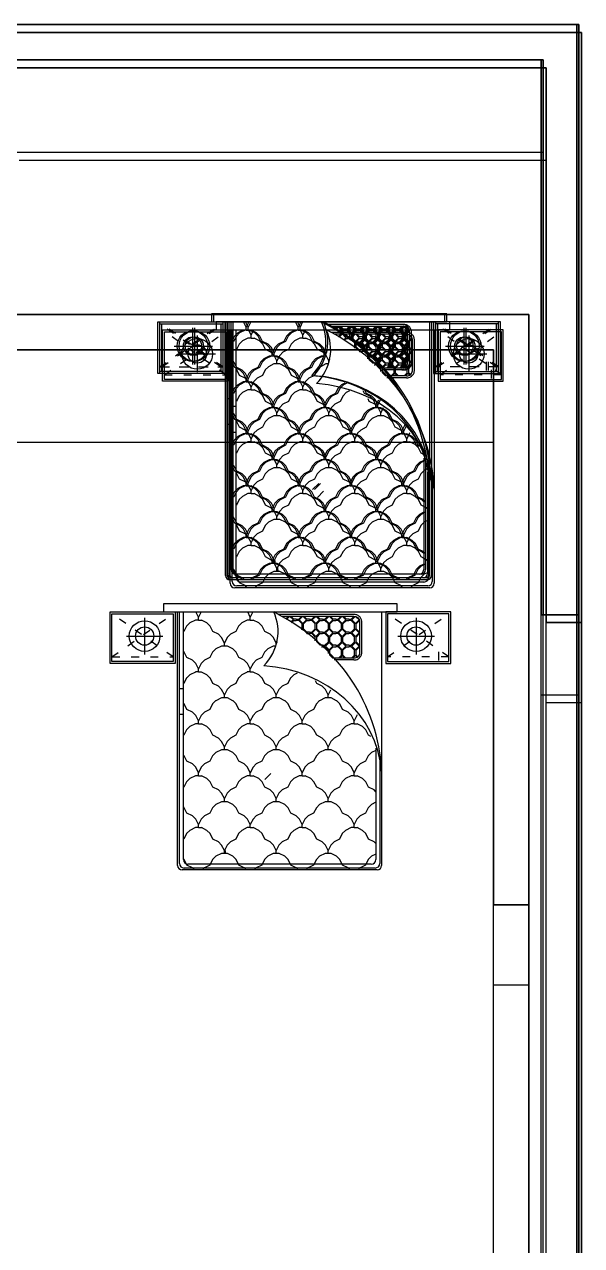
# Model space of a CAD drawing. Header units: inches. Extents: x -3340 to 11630, y -237 to 1425.
# Drawn here: x 187.1 to 312.5, y 1150.1 to 1425 of the extents above; entities that cross this region are included whole.
import ezdxf

# ---------------------------------------------------------------- set-up
doc = ezdxf.new("R2010")
doc.units = ezdxf.units.IN
doc.header["$MEASUREMENT"] = 0
doc.linetypes.add('ACAD_ISO03W100', pattern=[30, 12, -18])

# ---------------------------------------------------------------- blocks, each defined once
blk = doc.blocks.new('A$C029D5C69')
for p, q in [((0, 1.606), (0, 2.0066)), ((0, 2.0066), (0.505, 2.0066)), ((0.4164, 2.0693), (0.4164, 2.0066)), ((2.2315, 2.0693), (0.4164, 2.0693)), ((0.4164, 2.0066), (2.2315, 2.0066)), ((0.505, 2.0066), (0.505, 1.606)), ((0.5252, 0.0351), (0.5252, 2.0066)), ((0.5403, 0.0502), (0.5403, 2.0066)), ((0.5706, 0.0805), (0.5706, 2.0066)), ((0.6869, 1.966), (0.6666, 2.0066)), ((0.7072, 2.0066), (0.6869, 1.966)), ((1.0902, 1.966), (1.0699, 2.0066)), ((1.1106, 2.0066), (1.0902, 1.966)), ((2.1114, 2.0087), (2.1114, 0.0351)), ((2.6479, 2.0066), (2.1429, 2.0066)), ((2.1429, 2.0066), (2.1429, 1.606)), ((2.2315, 2.0066), (2.2315, 2.0693)), ((2.6479, 1.606), (2.6479, 2.0066)), ((0.0151, 1.6211), (0.0151, 1.9915)), ((0.0151, 1.9915), (0.4899, 1.9915)), ((0.2689, 1.9609), (0.2689, 1.6764)), ((0.4899, 1.9915), (0.4899, 1.6211)), ((0.621, 1.9213), (0.5955, 1.8958)), ((0.6634, 1.9425), (0.621, 1.9213)), ((0.6634, 1.9425), (0.621, 1.9213)), ((0.6869, 1.9425), (0.6634, 1.9425)), ((0.6869, 1.9425), (0.6869, 1.966)), ((0.6869, 1.9425), (0.6869, 1.966)), ((0.6869, 1.9425), (0.7104, 1.9425)), ((0.7528, 1.9213), (0.7104, 1.9425)), ((0.7528, 1.9213), (0.7104, 1.9425)), ((0.7783, 1.8958), (0.7528, 1.9213)), ((1.0243, 1.9213), (0.9988, 1.8958)), ((1.0668, 1.9425), (1.0244, 1.9213)), ((1.0668, 1.9425), (1.0244, 1.9213)), ((1.0902, 1.9425), (1.0668, 1.9425)), ((1.0902, 1.9425), (1.0902, 1.966)), ((1.0902, 1.9425), (1.0902, 1.966)), ((1.0902, 1.9425), (1.1137, 1.9425)), ((1.1561, 1.9213), (1.1137, 1.9425)), ((1.1561, 1.9213), (1.1137, 1.9425)), ((1.1816, 1.8958), (1.1561, 1.9213)), ((1.8954, 1.9865), (1.3081, 1.9865)), ((1.8954, 1.9713), (1.3339, 1.9713)), ((1.3849, 1.9713), (1.3656, 1.952)), ((1.3945, 1.9713), (1.3714, 1.9483)), ((1.4249, 1.945), (1.3986, 1.9713)), ((1.4249, 1.945), (1.4059, 1.926)), ((1.4288, 1.9507), (1.4081, 1.9713)), ((1.4288, 1.9394), (1.4116, 1.9222)), ((1.4476, 1.9507), (1.4288, 1.9507)), ((1.4288, 1.9393), (1.4476, 1.9393)), ((1.4476, 1.9507), (1.4664, 1.9507)), ((1.4664, 1.9393), (1.4476, 1.9393)), ((1.487, 1.9713), (1.4664, 1.9507)), ((1.493, 1.9128), (1.4664, 1.9394)), ((1.4966, 1.9713), (1.4703, 1.945)), ((1.4986, 1.9167), (1.4703, 1.945)), ((1.493, 1.8752), (1.493, 1.9128)), ((1.527, 1.945), (1.4986, 1.9167)), ((1.527, 1.945), (1.5007, 1.9713)), ((1.5309, 1.9394), (1.5043, 1.9128)), ((1.5043, 1.8752), (1.5043, 1.9128)), ((1.5309, 1.9507), (1.5102, 1.9713)), ((1.5497, 1.9507), (1.5309, 1.9507)), ((1.5309, 1.9393), (1.5497, 1.9393)), ((1.5497, 1.9507), (1.5685, 1.9507)), ((1.5685, 1.9393), (1.5497, 1.9393)), ((1.5891, 1.9713), (1.5685, 1.9507)), ((1.595, 1.9128), (1.5685, 1.9394)), ((1.5987, 1.9713), (1.5724, 1.945)), ((1.6007, 1.9167), (1.5724, 1.945)), ((1.595, 1.8752), (1.595, 1.9128)), ((1.6291, 1.945), (1.6007, 1.9167)), ((1.6291, 1.945), (1.6028, 1.9713)), ((1.633, 1.9394), (1.6064, 1.9128)), ((1.6064, 1.8752), (1.6064, 1.9128)), ((1.633, 1.9507), (1.6123, 1.9713)), ((1.6518, 1.9507), (1.633, 1.9507)), ((1.633, 1.9393), (1.6518, 1.9393)), ((1.6518, 1.9507), (1.6706, 1.9507)), ((1.6706, 1.9393), (1.6518, 1.9393)), ((1.6912, 1.9713), (1.6706, 1.9507)), ((1.6971, 1.9128), (1.6706, 1.9394)), ((1.7008, 1.9713), (1.6745, 1.945)), ((1.7028, 1.9167), (1.6745, 1.945)), ((1.6971, 1.8752), (1.6971, 1.9128)), ((1.7312, 1.945), (1.7028, 1.9167)), ((1.7312, 1.945), (1.7049, 1.9713)), ((1.7351, 1.9394), (1.7085, 1.9128)), ((1.7085, 1.8752), (1.7085, 1.9128)), ((1.7351, 1.9507), (1.7144, 1.9713)), ((1.7539, 1.9507), (1.7351, 1.9507)), ((1.7351, 1.9393), (1.7539, 1.9393)), ((1.7539, 1.9507), (1.7727, 1.9507)), ((1.7727, 1.9393), (1.7539, 1.9393)), ((1.7933, 1.9713), (1.7727, 1.9507)), ((1.7992, 1.9128), (1.7727, 1.9394)), ((1.8029, 1.9713), (1.7766, 1.945)), ((1.8049, 1.9167), (1.7766, 1.945)), ((1.7992, 1.8752), (1.7992, 1.9128)), ((1.8333, 1.945), (1.8049, 1.9167)), ((1.8333, 1.945), (1.807, 1.9713)), ((1.8372, 1.9394), (1.8106, 1.9128)), ((1.8106, 1.8752), (1.8106, 1.9128)), ((1.8372, 1.9507), (1.8165, 1.9713)), ((1.856, 1.9507), (1.8372, 1.9507)), ((1.8372, 1.9393), (1.856, 1.9393)), ((1.856, 1.9507), (1.8748, 1.9507)), ((1.8748, 1.9393), (1.856, 1.9393)), ((1.8954, 1.9713), (1.8748, 1.9507)), ((1.9013, 1.9128), (1.8748, 1.9394)), ((1.9043, 1.9707), (1.8787, 1.945)), ((1.907, 1.9167), (1.8787, 1.945)), ((1.9013, 1.8752), (1.9013, 1.9128)), ((1.9354, 1.945), (1.907, 1.9167)), ((1.9354, 1.945), (1.9114, 1.969)), ((1.9393, 1.9394), (1.9127, 1.9128)), ((1.9127, 1.8752), (1.9127, 1.9128)), ((1.9393, 1.9393), (1.9404, 1.9393)), ((1.9414, 1.688), (1.9414, 1.931)), ((1.9565, 1.688), (1.9565, 1.931)), ((2.6328, 1.9915), (2.158, 1.9915)), ((2.158, 1.9915), (2.158, 1.6211)), ((2.379, 1.9609), (2.379, 1.6764)), ((2.6328, 1.6211), (2.6328, 1.9915)), ((0.1267, 1.8186), (0.4111, 1.8186)), ((0.5743, 1.8534), (0.5706, 1.8515)), ((0.5743, 1.8534), (0.5706, 1.8515)), ((0.5955, 1.8958), (0.5743, 1.8534)), ((0.7995, 1.8534), (0.7783, 1.8958)), ((0.8419, 1.8322), (0.7995, 1.8534)), ((0.8419, 1.8322), (0.7995, 1.8534)), ((0.8674, 1.8067), (0.8419, 1.8322)), ((0.8886, 1.7643), (0.8674, 1.8067)), ((0.9098, 1.8067), (0.8886, 1.7643)), ((0.9352, 1.8322), (0.9097, 1.8067)), ((0.9777, 1.8534), (0.9353, 1.8322)), ((0.9777, 1.8534), (0.9353, 1.8322)), ((0.9989, 1.8958), (0.9777, 1.8534)), ((1.2028, 1.8534), (1.1816, 1.8958)), ((1.2452, 1.8322), (1.2028, 1.8534)), ((1.2452, 1.8322), (1.2028, 1.8534)), ((1.2707, 1.8067), (1.2452, 1.8322)), ((1.2919, 1.7643), (1.2707, 1.8067)), ((1.493, 1.8752), (1.4867, 1.869)), ((1.4986, 1.8713), (1.4922, 1.8648)), ((1.527, 1.8429), (1.4986, 1.8713)), ((1.5309, 1.8486), (1.5043, 1.8752)), ((1.527, 1.8429), (1.5242, 1.8401)), ((1.5309, 1.8373), (1.5295, 1.8359)), ((1.5497, 1.8486), (1.5309, 1.8486)), ((1.5309, 1.8373), (1.5497, 1.8373)), ((1.5497, 1.8486), (1.5685, 1.8486)), ((1.5685, 1.8373), (1.5497, 1.8373)), ((1.595, 1.8752), (1.5685, 1.8486)), ((1.595, 1.8107), (1.5685, 1.8373)), ((1.6007, 1.8713), (1.5724, 1.8429)), ((1.6007, 1.8146), (1.5724, 1.8429)), ((1.595, 1.7806), (1.595, 1.8107)), ((1.6291, 1.8429), (1.6007, 1.8713)), ((1.6291, 1.8429), (1.6007, 1.8146)), ((1.633, 1.8486), (1.6064, 1.8752)), ((1.633, 1.8373), (1.6064, 1.8107)), ((1.6064, 1.7731), (1.6064, 1.8107)), ((1.6518, 1.8486), (1.633, 1.8486)), ((1.633, 1.8373), (1.6518, 1.8373)), ((1.6518, 1.8486), (1.6706, 1.8486)), ((1.6706, 1.8373), (1.6518, 1.8373)), ((1.6971, 1.8752), (1.6706, 1.8486)), ((1.6971, 1.8107), (1.6706, 1.8373)), ((1.7028, 1.8713), (1.6745, 1.8429)), ((1.7028, 1.8146), (1.6745, 1.8429)), ((1.6971, 1.7731), (1.6971, 1.8107)), ((1.7312, 1.8429), (1.7028, 1.8713)), ((1.7312, 1.8429), (1.7028, 1.8146)), ((1.7351, 1.8486), (1.7085, 1.8752)), ((1.7351, 1.8373), (1.7085, 1.8107)), ((1.7085, 1.7731), (1.7085, 1.8107)), ((1.7539, 1.8486), (1.7351, 1.8486)), ((1.7351, 1.8373), (1.7539, 1.8373)), ((1.7539, 1.8486), (1.7727, 1.8486)), ((1.7727, 1.8373), (1.7539, 1.8373)), ((1.7992, 1.8752), (1.7727, 1.8486)), ((1.7992, 1.8107), (1.7727, 1.8373)), ((1.8049, 1.8713), (1.7766, 1.8429)), ((1.8049, 1.8146), (1.7766, 1.8429)), ((1.7992, 1.7731), (1.7992, 1.8107)), ((1.8333, 1.8429), (1.8049, 1.8713)), ((1.8333, 1.8429), (1.8049, 1.8146)), ((1.8372, 1.8486), (1.8106, 1.8752)), ((1.8372, 1.8373), (1.8106, 1.8107)), ((1.8106, 1.7731), (1.8106, 1.8107)), ((1.856, 1.8486), (1.8372, 1.8486)), ((1.8372, 1.8373), (1.856, 1.8373)), ((1.856, 1.8486), (1.8748, 1.8486)), ((1.8748, 1.8373), (1.856, 1.8373)), ((1.9013, 1.8752), (1.8748, 1.8486)), ((1.9013, 1.8107), (1.8748, 1.8373)), ((1.907, 1.8713), (1.8787, 1.8429)), ((1.907, 1.8146), (1.8787, 1.8429)), ((1.9013, 1.7731), (1.9013, 1.8107)), ((1.9354, 1.8429), (1.907, 1.8713)), ((1.9354, 1.8429), (1.907, 1.8146)), ((1.9393, 1.8486), (1.9127, 1.8752)), ((1.9393, 1.8373), (1.9127, 1.8107)), ((1.9127, 1.7731), (1.9127, 1.8107)), ((1.9414, 1.8486), (1.9393, 1.8486)), ((1.9393, 1.8373), (1.9414, 1.8373)), ((2.2367, 1.8186), (2.5212, 1.8186)), ((0.8227, 1.7196), (0.7972, 1.6941)), ((0.8651, 1.7408), (0.8227, 1.7196)), ((0.8651, 1.7408), (0.8227, 1.7196)), ((0.912, 1.7408), (0.8651, 1.7408)), ((0.8886, 1.7408), (0.8886, 1.7643)), ((0.9544, 1.7196), (0.912, 1.7408)), ((0.9544, 1.7196), (0.912, 1.7408)), ((0.98, 1.6941), (0.9545, 1.7196)), ((1.226, 1.7196), (1.2005, 1.6941)), ((1.2684, 1.7408), (1.226, 1.7196)), ((1.2684, 1.7408), (1.226, 1.7196)), ((1.2885, 1.7408), (1.2684, 1.7408)), ((1.2981, 1.7768), (1.2919, 1.7643)), ((1.2919, 1.7519), (1.2919, 1.7643)), ((1.633, 1.7465), (1.6064, 1.7731)), ((1.6518, 1.7465), (1.633, 1.7465)), ((1.6443, 1.7352), (1.6518, 1.7352)), ((1.6518, 1.7465), (1.6706, 1.7465)), ((1.6706, 1.7352), (1.6518, 1.7352)), ((1.6971, 1.7731), (1.6706, 1.7465)), ((1.6971, 1.7086), (1.6706, 1.7352)), ((1.7028, 1.7692), (1.6745, 1.7408)), ((1.7028, 1.7125), (1.6745, 1.7408)), ((1.7312, 1.7408), (1.7028, 1.7692)), ((1.7312, 1.7408), (1.7028, 1.7125)), ((1.7351, 1.7465), (1.7085, 1.7731)), ((1.7351, 1.7352), (1.7085, 1.7086)), ((1.7539, 1.7465), (1.7351, 1.7465)), ((1.7351, 1.7352), (1.7539, 1.7352)), ((1.7539, 1.7465), (1.7727, 1.7465)), ((1.7727, 1.7352), (1.7539, 1.7352)), ((1.7992, 1.7731), (1.7727, 1.7465)), ((1.7992, 1.7086), (1.7727, 1.7352)), ((1.8049, 1.7692), (1.7766, 1.7408)), ((1.8049, 1.7125), (1.7766, 1.7408)), ((1.8333, 1.7408), (1.8049, 1.7692)), ((1.8333, 1.7408), (1.8049, 1.7125)), ((1.8372, 1.7465), (1.8106, 1.7731)), ((1.8372, 1.7352), (1.8106, 1.7086)), ((1.856, 1.7465), (1.8372, 1.7465)), ((1.8372, 1.7352), (1.856, 1.7352)), ((1.856, 1.7465), (1.8748, 1.7465)), ((1.8748, 1.7352), (1.856, 1.7352)), ((1.9013, 1.7731), (1.8748, 1.7465)), ((1.9013, 1.7086), (1.8748, 1.7352)), ((1.907, 1.7692), (1.8787, 1.7408)), ((1.907, 1.7125), (1.8787, 1.7408)), ((1.9354, 1.7408), (1.907, 1.7692)), ((1.9354, 1.7408), (1.907, 1.7125)), ((1.9393, 1.7465), (1.9127, 1.7731)), ((1.9393, 1.7352), (1.9127, 1.7086)), ((1.9414, 1.7465), (1.9393, 1.7465)), ((1.9393, 1.7352), (1.9414, 1.7352)), ((0.4899, 1.6211), (0.0151, 1.6211)), ((0.5766, 1.6941), (0.5706, 1.7002)), ((0.5978, 1.6517), (0.5766, 1.6941)), ((0.6402, 1.6305), (0.5978, 1.6517)), ((0.6402, 1.6305), (0.5978, 1.6517)), ((0.6657, 1.605), (0.6402, 1.6305)), ((0.7336, 1.6305), (0.7081, 1.605)), ((0.776, 1.6517), (0.7336, 1.6305)), ((0.776, 1.6517), (0.7336, 1.6305)), ((0.7972, 1.6941), (0.776, 1.6517)), ((1.0011, 1.6517), (0.9799, 1.6941)), ((1.0435, 1.6305), (1.0011, 1.6517)), ((1.0435, 1.6305), (1.0011, 1.6517)), ((1.0691, 1.605), (1.0436, 1.6305)), ((1.1369, 1.6305), (1.1114, 1.605)), ((1.1793, 1.6517), (1.1369, 1.6305)), ((1.1793, 1.6517), (1.1369, 1.6305)), ((1.2005, 1.6941), (1.1793, 1.6517)), ((1.6971, 1.682), (1.6971, 1.7086)), ((1.7085, 1.671), (1.7085, 1.7086)), ((1.7318, 1.6477), (1.7085, 1.671)), ((1.8961, 1.6477), (1.7289, 1.6477)), ((1.8961, 1.6325), (1.7422, 1.6325)), ((1.7992, 1.671), (1.7759, 1.6477)), ((1.8049, 1.6671), (1.7855, 1.6477)), ((1.7992, 1.671), (1.7992, 1.7086)), ((1.8244, 1.6477), (1.8049, 1.6671)), ((1.8106, 1.671), (1.8106, 1.7086)), ((1.8339, 1.6477), (1.8106, 1.671)), ((1.9013, 1.671), (1.878, 1.6477)), ((1.907, 1.6671), (1.8876, 1.6477)), ((1.9013, 1.671), (1.9013, 1.7086)), ((1.9202, 1.6539), (1.907, 1.6671)), ((1.9127, 1.671), (1.9127, 1.7086)), ((1.926, 1.6577), (1.9127, 1.671)), ((2.158, 1.6211), (2.6328, 1.6211)), ((2.5551, 1.6275), (2.5551, 1.696)), ((0.505, 1.606), (0, 1.606)), ((0.6634, 1.5391), (0.621, 1.5179)), ((0.6634, 1.5391), (0.621, 1.5179)), ((0.6869, 1.5392), (0.6634, 1.5392)), ((0.6869, 1.5626), (0.6657, 1.605)), ((0.7081, 1.605), (0.6869, 1.5626)), ((0.6869, 1.5392), (0.6869, 1.5626)), ((0.6869, 1.5392), (0.6869, 1.5626)), ((0.6869, 1.5392), (0.7104, 1.5392)), ((0.7528, 1.5179), (0.7104, 1.5391)), ((0.7528, 1.5179), (0.7104, 1.5391)), ((1.0668, 1.5391), (1.0244, 1.5179)), ((1.0668, 1.5391), (1.0244, 1.5179)), ((1.0902, 1.5392), (1.0668, 1.5392)), ((1.0902, 1.5626), (1.069, 1.605)), ((1.1114, 1.605), (1.0902, 1.5626)), ((1.0902, 1.5392), (1.0902, 1.5626)), ((1.0902, 1.5392), (1.0902, 1.5626)), ((1.0902, 1.5392), (1.1137, 1.5392)), ((1.1561, 1.5179), (1.1137, 1.5391)), ((1.1561, 1.5179), (1.1137, 1.5391)), ((1.4534, 1.5308), (1.4277, 1.5179)), ((1.4534, 1.5308), (1.4277, 1.5179)), ((2.1429, 1.606), (2.6479, 1.606)), ((0.5743, 1.45), (0.5706, 1.4481)), ((0.5743, 1.45), (0.5706, 1.4481)), ((0.5955, 1.4925), (0.5743, 1.4501)), ((0.621, 1.5179), (0.5955, 1.4924)), ((0.7783, 1.4924), (0.7528, 1.5179)), ((0.7995, 1.4501), (0.7783, 1.4925)), ((0.8419, 1.4288), (0.7995, 1.45)), ((0.8419, 1.4288), (0.7995, 1.45)), ((0.8674, 1.4033), (0.8419, 1.4288)), ((0.9352, 1.4288), (0.9097, 1.4033)), ((0.9777, 1.45), (0.9353, 1.4288)), ((0.9777, 1.45), (0.9353, 1.4288)), ((0.9989, 1.4925), (0.9777, 1.4501)), ((1.0243, 1.5179), (0.9988, 1.4924)), ((1.1816, 1.4924), (1.1561, 1.5179)), ((1.2028, 1.4501), (1.1816, 1.4925)), ((1.2452, 1.4288), (1.2028, 1.45)), ((1.2452, 1.4288), (1.2028, 1.45)), ((1.2707, 1.4033), (1.2452, 1.4288)), ((1.3386, 1.4288), (1.3131, 1.4033)), ((1.381, 1.45), (1.3386, 1.4288)), ((1.381, 1.45), (1.3386, 1.4288)), ((1.4022, 1.4925), (1.381, 1.4501)), ((1.4277, 1.5179), (1.4022, 1.4924)), ((1.6062, 1.4501), (1.5966, 1.4692)), ((1.6486, 1.4288), (1.6062, 1.45)), ((1.6486, 1.4288), (1.6062, 1.45)), ((1.6741, 1.4033), (1.6486, 1.4288)), ((0.5403, 1.4117), (0.5706, 1.4117)), ((0.8651, 1.3374), (0.8227, 1.3162)), ((0.8651, 1.3374), (0.8227, 1.3162)), ((0.912, 1.3375), (0.8651, 1.3375)), ((0.8886, 1.361), (0.8674, 1.4034)), ((0.9098, 1.4034), (0.8886, 1.361)), ((0.8886, 1.3375), (0.8886, 1.3609)), ((0.9544, 1.3162), (0.912, 1.3374)), ((0.9544, 1.3162), (0.912, 1.3374)), ((1.2684, 1.3374), (1.226, 1.3162)), ((1.2684, 1.3374), (1.226, 1.3162)), ((1.3154, 1.3375), (1.2684, 1.3375)), ((1.2919, 1.361), (1.2707, 1.4034)), ((1.3131, 1.4034), (1.2919, 1.361)), ((1.2919, 1.3375), (1.2919, 1.3609)), ((1.3578, 1.3162), (1.3154, 1.3374)), ((1.3578, 1.3162), (1.3154, 1.3374)), ((1.6718, 1.3374), (1.6294, 1.3162)), ((1.6718, 1.3374), (1.6294, 1.3162)), ((1.7187, 1.3375), (1.6718, 1.3375)), ((1.6953, 1.361), (1.6741, 1.4034)), ((1.714, 1.3984), (1.6953, 1.361)), ((1.6953, 1.3375), (1.6953, 1.3609)), ((1.7611, 1.3162), (1.7187, 1.3374)), ((1.7611, 1.3162), (1.7187, 1.3374)), ((0.5766, 1.2908), (0.5706, 1.2968)), ((0.5978, 1.2484), (0.5766, 1.2908)), ((0.6402, 1.2271), (0.5978, 1.2483)), ((0.6402, 1.2271), (0.5978, 1.2483)), ((0.776, 1.2483), (0.7336, 1.2271)), ((0.776, 1.2483), (0.7336, 1.2271)), ((0.7972, 1.2908), (0.776, 1.2484)), ((0.8227, 1.3163), (0.7972, 1.2908)), ((0.98, 1.2908), (0.9545, 1.3163)), ((1.0011, 1.2484), (0.9799, 1.2908)), ((1.0435, 1.2271), (1.0011, 1.2483)), ((1.0435, 1.2271), (1.0011, 1.2483)), ((1.1793, 1.2483), (1.1369, 1.2271)), ((1.1793, 1.2483), (1.1369, 1.2271)), ((1.2005, 1.2908), (1.1793, 1.2484)), ((1.226, 1.3163), (1.2005, 1.2908)), ((1.3833, 1.2908), (1.3578, 1.3163)), ((1.4045, 1.2484), (1.3833, 1.2908)), ((1.4469, 1.2271), (1.4045, 1.2483)), ((1.4469, 1.2271), (1.4045, 1.2483)), ((1.5827, 1.2483), (1.5403, 1.2271)), ((1.5827, 1.2483), (1.5403, 1.2271)), ((1.6039, 1.2908), (1.5827, 1.2484)), ((1.6294, 1.3163), (1.6039, 1.2908)), ((1.7867, 1.2908), (1.7611, 1.3163)), ((1.8078, 1.2484), (1.7866, 1.2908)), ((1.8502, 1.2271), (1.8078, 1.2483)), ((1.8502, 1.2271), (1.8078, 1.2483)), ((0.5403, 1.21), (0.5706, 1.21)), ((0.6657, 1.2017), (0.6402, 1.2272)), ((0.6869, 1.1593), (0.6657, 1.2017)), ((0.7081, 1.2017), (0.6869, 1.1593)), ((0.6869, 1.1358), (0.6869, 1.1593)), ((0.6869, 1.1358), (0.6869, 1.1593)), ((0.7336, 1.2272), (0.7081, 1.2017)), ((1.0691, 1.2017), (1.0436, 1.2272)), ((1.0902, 1.1593), (1.069, 1.2017)), ((1.1114, 1.2017), (1.0902, 1.1593)), ((1.0902, 1.1358), (1.0902, 1.1593)), ((1.0902, 1.1358), (1.0902, 1.1593)), ((1.1369, 1.2272), (1.1114, 1.2017)), ((1.4724, 1.2017), (1.4469, 1.2272)), ((1.4936, 1.1593), (1.4724, 1.2017)), ((1.5148, 1.2017), (1.4936, 1.1593)), ((1.4936, 1.1358), (1.4936, 1.1593)), ((1.4936, 1.1358), (1.4936, 1.1593)), ((1.5403, 1.2272), (1.5148, 1.2017)), ((1.8758, 1.2017), (1.8503, 1.2272)), ((1.8969, 1.1593), (1.8757, 1.2017)), ((1.9181, 1.2017), (1.8969, 1.1593)), ((1.8969, 1.1358), (1.8969, 1.1593)), ((1.8969, 1.1358), (1.8969, 1.1593)), ((1.9215, 1.2051), (1.9181, 1.2017)), ((0.5743, 1.0467), (0.5706, 1.0448)), ((0.5743, 1.0467), (0.5706, 1.0448)), ((0.5955, 1.0891), (0.5743, 1.0467)), ((0.621, 1.1146), (0.5955, 1.0891)), ((0.6634, 1.1358), (0.621, 1.1146)), ((0.6634, 1.1358), (0.621, 1.1146)), ((0.6869, 1.1358), (0.6634, 1.1358)), ((0.6869, 1.1358), (0.7104, 1.1358)), ((0.7528, 1.1146), (0.7104, 1.1358)), ((0.7528, 1.1146), (0.7104, 1.1358)), ((0.7783, 1.0891), (0.7528, 1.1146)), ((0.7995, 1.0467), (0.7783, 1.0891)), ((0.8419, 1.0255), (0.7995, 1.0467)), ((0.8419, 1.0255), (0.7995, 1.0467)), ((0.9777, 1.0467), (0.9353, 1.0255)), ((0.9777, 1.0467), (0.9353, 1.0255)), ((0.9989, 1.0891), (0.9777, 1.0467)), ((1.0243, 1.1146), (0.9988, 1.0891)), ((1.0668, 1.1358), (1.0244, 1.1146)), ((1.0668, 1.1358), (1.0244, 1.1146)), ((1.0902, 1.1358), (1.0668, 1.1358)), ((1.0902, 1.1358), (1.1137, 1.1358)), ((1.1561, 1.1146), (1.1137, 1.1358)), ((1.1561, 1.1146), (1.1137, 1.1358)), ((1.1816, 1.0891), (1.1561, 1.1146)), ((1.2028, 1.0467), (1.1816, 1.0891)), ((1.2452, 1.0255), (1.2028, 1.0467)), ((1.2452, 1.0255), (1.2028, 1.0467)), ((1.381, 1.0467), (1.3386, 1.0255)), ((1.381, 1.0467), (1.3386, 1.0255)), ((1.4022, 1.0891), (1.381, 1.0467)), ((1.4277, 1.1146), (1.4022, 1.0891)), ((1.4701, 1.1358), (1.4277, 1.1146)), ((1.4701, 1.1358), (1.4277, 1.1146)), ((1.4936, 1.1358), (1.4701, 1.1358)), ((1.4936, 1.1358), (1.5171, 1.1358)), ((1.5595, 1.1146), (1.5171, 1.1358)), ((1.5595, 1.1146), (1.5171, 1.1358)), ((1.585, 1.0891), (1.5595, 1.1146)), ((1.6062, 1.0467), (1.585, 1.0891)), ((1.6486, 1.0255), (1.6062, 1.0467)), ((1.6486, 1.0255), (1.6062, 1.0467)), ((1.7844, 1.0467), (1.742, 1.0255)), ((1.7844, 1.0467), (1.742, 1.0255)), ((1.8056, 1.0891), (1.7844, 1.0467)), ((1.831, 1.1146), (1.8055, 1.0891)), ((1.8735, 1.1358), (1.8311, 1.1146)), ((1.8735, 1.1358), (1.8311, 1.1146)), ((1.8969, 1.1358), (1.8735, 1.1358)), ((1.8969, 1.1358), (1.9204, 1.1358)), ((1.9628, 1.1146), (1.9204, 1.1358)), ((1.9628, 1.1146), (1.9204, 1.1358)), ((1.9883, 1.0891), (1.9628, 1.1146)), ((2.0095, 1.0467), (1.9883, 1.0891)), ((2.0276, 1.0376), (2.0095, 1.0467)), ((2.0276, 1.0376), (2.0095, 1.0467)), ((0.8674, 1), (0.8419, 1.0255)), ((0.8886, 0.9576), (0.8674, 1)), ((0.9098, 1), (0.8886, 0.9576)), ((0.8886, 0.9341), (0.8886, 0.9576)), ((0.9352, 1.0255), (0.9097, 1)), ((1.2707, 1), (1.2452, 1.0255)), ((1.2919, 0.9576), (1.2707, 1)), ((1.3131, 1), (1.2919, 0.9576)), ((1.2919, 0.9341), (1.2919, 0.9576)), ((1.3386, 1.0255), (1.3131, 1)), ((1.6741, 1), (1.6486, 1.0255)), ((1.6953, 0.9576), (1.6741, 1)), ((1.7165, 1), (1.6953, 0.9576)), ((1.6953, 0.9341), (1.6953, 0.9576)), ((1.7419, 1.0255), (1.7164, 1)), ((0.5766, 0.8874), (0.5706, 0.8935)), ((0.5978, 0.845), (0.5766, 0.8874)), ((0.7972, 0.8874), (0.776, 0.845)), ((0.8227, 0.9129), (0.7972, 0.8874)), ((0.8651, 0.9341), (0.8227, 0.9129)), ((0.8651, 0.9341), (0.8227, 0.9129)), ((0.912, 0.9341), (0.8651, 0.9341)), ((0.9544, 0.9129), (0.912, 0.9341)), ((0.9544, 0.9129), (0.912, 0.9341)), ((0.98, 0.8874), (0.9545, 0.9129)), ((1.0011, 0.845), (0.9799, 0.8874)), ((1.2005, 0.8874), (1.1793, 0.845)), ((1.226, 0.9129), (1.2005, 0.8874)), ((1.2684, 0.9341), (1.226, 0.9129)), ((1.2684, 0.9341), (1.226, 0.9129)), ((1.3154, 0.9341), (1.2684, 0.9341)), ((1.3578, 0.9129), (1.3154, 0.9341)), ((1.3578, 0.9129), (1.3154, 0.9341)), ((1.3833, 0.8874), (1.3578, 0.9129)), ((1.4045, 0.845), (1.3833, 0.8874)), ((1.6039, 0.8874), (1.5827, 0.845)), ((1.6294, 0.9129), (1.6039, 0.8874)), ((1.6718, 0.9341), (1.6294, 0.9129)), ((1.6718, 0.9341), (1.6294, 0.9129)), ((1.7187, 0.9341), (1.6718, 0.9341)), ((1.7611, 0.9129), (1.7187, 0.9341)), ((1.7611, 0.9129), (1.7187, 0.9341)), ((1.7867, 0.8874), (1.7611, 0.9129)), ((1.8078, 0.845), (1.7866, 0.8874)), ((2.0072, 0.8874), (1.986, 0.845)), ((2.0327, 0.9129), (2.0072, 0.8874)), ((2.066, 0.9295), (2.0327, 0.9129)), ((2.066, 0.9295), (2.0327, 0.9129)), ((2.066, 0.9457), (2.066, 0.0805)), ((0.6402, 0.8238), (0.5978, 0.845)), ((0.6402, 0.8238), (0.5978, 0.845)), ((0.6657, 0.7983), (0.6402, 0.8238)), ((0.6869, 0.7559), (0.6657, 0.7983)), ((0.7081, 0.7983), (0.6869, 0.7559)), ((0.7336, 0.8238), (0.7081, 0.7983)), ((0.776, 0.845), (0.7336, 0.8238)), ((0.776, 0.845), (0.7336, 0.8238)), ((1.0435, 0.8238), (1.0011, 0.845)), ((1.0435, 0.8238), (1.0011, 0.845)), ((1.0691, 0.7983), (1.0436, 0.8238)), ((1.0902, 0.7559), (1.069, 0.7983)), ((1.1114, 0.7983), (1.0902, 0.7559)), ((1.1369, 0.8238), (1.1114, 0.7983)), ((1.1793, 0.845), (1.1369, 0.8238)), ((1.1793, 0.845), (1.1369, 0.8238)), ((1.4469, 0.8238), (1.4045, 0.845)), ((1.4469, 0.8238), (1.4045, 0.845)), ((1.4724, 0.7983), (1.4469, 0.8238)), ((1.4936, 0.7559), (1.4724, 0.7983)), ((1.5148, 0.7983), (1.4936, 0.7559)), ((1.5403, 0.8238), (1.5148, 0.7983)), ((1.5827, 0.845), (1.5403, 0.8238)), ((1.5827, 0.845), (1.5403, 0.8238)), ((1.8502, 0.8238), (1.8078, 0.845)), ((1.8502, 0.8238), (1.8078, 0.845)), ((1.8758, 0.7983), (1.8503, 0.8238)), ((1.8969, 0.7559), (1.8757, 0.7983)), ((1.9181, 0.7983), (1.8969, 0.7559)), ((1.9436, 0.8238), (1.9181, 0.7983)), ((1.986, 0.845), (1.9436, 0.8238)), ((1.986, 0.845), (1.9436, 0.8238)), ((2.0962, 0.8369), (2.0962, 0.0502)), ((0.5955, 0.6858), (0.5743, 0.6434)), ((0.621, 0.7113), (0.5955, 0.6858)), ((0.6634, 0.7324), (0.621, 0.7112)), ((0.6634, 0.7324), (0.621, 0.7112)), ((0.6869, 0.7325), (0.6634, 0.7325)), ((0.6869, 0.7325), (0.6869, 0.7559)), ((0.6869, 0.7325), (0.6869, 0.7559)), ((0.6869, 0.7325), (0.7104, 0.7325)), ((0.7528, 0.7112), (0.7104, 0.7324)), ((0.7528, 0.7112), (0.7104, 0.7324)), ((0.7783, 0.6858), (0.7528, 0.7113)), ((0.7995, 0.6434), (0.7783, 0.6858)), ((0.9989, 0.6858), (0.9777, 0.6434)), ((1.0243, 0.7113), (0.9988, 0.6858)), ((1.0668, 0.7324), (1.0244, 0.7112)), ((1.0668, 0.7324), (1.0244, 0.7112)), ((1.0902, 0.7325), (1.0668, 0.7325)), ((1.0902, 0.7325), (1.0902, 0.7559)), ((1.0902, 0.7325), (1.0902, 0.7559)), ((1.0902, 0.7325), (1.1137, 0.7325)), ((1.1561, 0.7112), (1.1137, 0.7324)), ((1.1561, 0.7112), (1.1137, 0.7324)), ((1.1816, 0.6858), (1.1561, 0.7113)), ((1.2028, 0.6434), (1.1816, 0.6858)), ((1.2024, 0.7028), (1.2503, 0.7507)), ((1.4022, 0.6858), (1.381, 0.6434)), ((1.4277, 0.7113), (1.4022, 0.6858)), ((1.4701, 0.7324), (1.4277, 0.7112)), ((1.4701, 0.7324), (1.4277, 0.7112)), ((1.4936, 0.7325), (1.4701, 0.7325)), ((1.4936, 0.7325), (1.4936, 0.7559)), ((1.4936, 0.7325), (1.4936, 0.7559)), ((1.4936, 0.7325), (1.5171, 0.7325)), ((1.5595, 0.7112), (1.5171, 0.7324)), ((1.5595, 0.7112), (1.5171, 0.7324)), ((1.585, 0.6858), (1.5595, 0.7113)), ((1.6062, 0.6434), (1.585, 0.6858)), ((1.8056, 0.6858), (1.7844, 0.6434)), ((1.831, 0.7113), (1.8055, 0.6858)), ((1.8735, 0.7324), (1.8311, 0.7112)), ((1.8735, 0.7324), (1.8311, 0.7112)), ((1.8969, 0.7325), (1.8735, 0.7325)), ((1.8969, 0.7325), (1.8969, 0.7559)), ((1.8969, 0.7325), (1.8969, 0.7559)), ((1.8969, 0.7325), (1.9204, 0.7325)), ((1.9628, 0.7112), (1.9204, 0.7324)), ((1.9628, 0.7112), (1.9204, 0.7324)), ((1.9883, 0.6858), (1.9628, 0.7113)), ((2.0095, 0.6434), (1.9883, 0.6858)), ((0.5743, 0.6433), (0.5706, 0.6414)), ((0.5743, 0.6433), (0.5706, 0.6414)), ((0.8419, 0.6221), (0.7995, 0.6433)), ((0.8419, 0.6221), (0.7995, 0.6433)), ((0.8674, 0.5967), (0.8419, 0.6222)), ((0.8886, 0.5543), (0.8674, 0.5967)), ((0.9098, 0.5967), (0.8886, 0.5543)), ((0.9352, 0.6222), (0.9097, 0.5967)), ((0.9777, 0.6433), (0.9353, 0.6221)), ((0.9777, 0.6433), (0.9353, 0.6221)), ((1.2452, 0.6221), (1.2028, 0.6433)), ((1.2452, 0.6221), (1.2028, 0.6433)), ((1.2707, 0.5967), (1.2452, 0.6222)), ((1.2919, 0.5543), (1.2707, 0.5967)), ((1.3131, 0.5967), (1.2919, 0.5543)), ((1.3386, 0.6222), (1.3131, 0.5967)), ((1.381, 0.6433), (1.3386, 0.6221)), ((1.381, 0.6433), (1.3386, 0.6221)), ((1.6486, 0.6221), (1.6062, 0.6433)), ((1.6486, 0.6221), (1.6062, 0.6433)), ((1.6741, 0.5967), (1.6486, 0.6222)), ((1.6953, 0.5543), (1.6741, 0.5967)), ((1.7165, 0.5967), (1.6953, 0.5543)), ((1.7419, 0.6222), (1.7164, 0.5967)), ((1.7844, 0.6433), (1.742, 0.6221)), ((1.7844, 0.6433), (1.742, 0.6221)), ((2.0519, 0.6221), (2.0095, 0.6433)), ((2.0519, 0.6221), (2.0095, 0.6433)), ((2.066, 0.6081), (2.0519, 0.6222)), ((0.5766, 0.4841), (0.5706, 0.4901)), ((0.5978, 0.4417), (0.5766, 0.4841)), ((0.7972, 0.4841), (0.776, 0.4417)), ((0.8227, 0.5096), (0.7972, 0.4841)), ((0.8651, 0.5308), (0.8227, 0.5096)), ((0.8651, 0.5308), (0.8227, 0.5096)), ((0.912, 0.5308), (0.8651, 0.5308)), ((0.8886, 0.5308), (0.8886, 0.5543)), ((0.9544, 0.5096), (0.912, 0.5308)), ((0.9544, 0.5096), (0.912, 0.5308)), ((0.98, 0.4841), (0.9545, 0.5096)), ((1.0011, 0.4417), (0.9799, 0.4841)), ((1.2005, 0.4841), (1.1793, 0.4417)), ((1.226, 0.5096), (1.2005, 0.4841)), ((1.2684, 0.5308), (1.226, 0.5096)), ((1.2684, 0.5308), (1.226, 0.5096)), ((1.3154, 0.5308), (1.2684, 0.5308)), ((1.2919, 0.5308), (1.2919, 0.5543)), ((1.3578, 0.5096), (1.3154, 0.5308)), ((1.3578, 0.5096), (1.3154, 0.5308)), ((1.3833, 0.4841), (1.3578, 0.5096)), ((1.4045, 0.4417), (1.3833, 0.4841)), ((1.6039, 0.4841), (1.5827, 0.4417)), ((1.6294, 0.5096), (1.6039, 0.4841)), ((1.6718, 0.5308), (1.6294, 0.5096)), ((1.6718, 0.5308), (1.6294, 0.5096)), ((1.7187, 0.5308), (1.6718, 0.5308)), ((1.6953, 0.5308), (1.6953, 0.5543)), ((1.7611, 0.5096), (1.7187, 0.5308)), ((1.7611, 0.5096), (1.7187, 0.5308)), ((1.7867, 0.4841), (1.7611, 0.5096)), ((1.8078, 0.4417), (1.7866, 0.4841)), ((2.0072, 0.4841), (1.986, 0.4417)), ((2.0327, 0.5096), (2.0072, 0.4841)), ((2.066, 0.5262), (2.0327, 0.5096)), ((2.066, 0.5262), (2.0327, 0.5096)), ((0.6402, 0.4205), (0.5978, 0.4417)), ((0.6402, 0.4205), (0.5978, 0.4417)), ((0.6657, 0.395), (0.6402, 0.4205)), ((0.6869, 0.3526), (0.6657, 0.395)), ((0.7081, 0.395), (0.6869, 0.3526)), ((0.7336, 0.4205), (0.7081, 0.395)), ((0.776, 0.4417), (0.7336, 0.4205)), ((0.776, 0.4417), (0.7336, 0.4205)), ((1.0435, 0.4205), (1.0011, 0.4417)), ((1.0435, 0.4205), (1.0011, 0.4417)), ((1.0691, 0.395), (1.0436, 0.4205)), ((1.0902, 0.3526), (1.069, 0.395)), ((1.1114, 0.395), (1.0902, 0.3526)), ((1.1369, 0.4205), (1.1114, 0.395)), ((1.1793, 0.4417), (1.1369, 0.4205)), ((1.1793, 0.4417), (1.1369, 0.4205)), ((1.4469, 0.4205), (1.4045, 0.4417)), ((1.4469, 0.4205), (1.4045, 0.4417)), ((1.4724, 0.395), (1.4469, 0.4205)), ((1.4936, 0.3526), (1.4724, 0.395)), ((1.5148, 0.395), (1.4936, 0.3526)), ((1.5403, 0.4205), (1.5148, 0.395)), ((1.5827, 0.4417), (1.5403, 0.4205)), ((1.5827, 0.4417), (1.5403, 0.4205)), ((1.8502, 0.4205), (1.8078, 0.4417)), ((1.8502, 0.4205), (1.8078, 0.4417)), ((1.8758, 0.395), (1.8503, 0.4205)), ((1.8969, 0.3526), (1.8757, 0.395)), ((1.9181, 0.395), (1.8969, 0.3526)), ((1.9436, 0.4205), (1.9181, 0.395)), ((1.986, 0.4417), (1.9436, 0.4205)), ((1.986, 0.4417), (1.9436, 0.4205)), ((0.621, 0.3079), (0.5955, 0.2824)), ((0.6634, 0.3291), (0.621, 0.3079)), ((0.6634, 0.3291), (0.621, 0.3079)), ((0.6869, 0.3291), (0.6634, 0.3291)), ((0.6869, 0.3291), (0.6869, 0.3526)), ((0.6869, 0.3291), (0.6869, 0.3526)), ((0.6869, 0.3291), (0.7104, 0.3291)), ((0.7528, 0.3079), (0.7104, 0.3291)), ((0.7528, 0.3079), (0.7104, 0.3291)), ((0.7783, 0.2824), (0.7528, 0.3079)), ((1.0243, 0.3079), (0.9988, 0.2824)), ((1.0668, 0.3291), (1.0244, 0.3079)), ((1.0668, 0.3291), (1.0244, 0.3079)), ((1.0902, 0.3291), (1.0668, 0.3291)), ((1.0902, 0.3291), (1.0902, 0.3526)), ((1.0902, 0.3291), (1.0902, 0.3526)), ((1.0902, 0.3291), (1.1137, 0.3291)), ((1.1561, 0.3079), (1.1137, 0.3291)), ((1.1561, 0.3079), (1.1137, 0.3291)), ((1.1816, 0.2824), (1.1561, 0.3079)), ((1.4277, 0.3079), (1.4022, 0.2824)), ((1.4701, 0.3291), (1.4277, 0.3079)), ((1.4701, 0.3291), (1.4277, 0.3079)), ((1.4936, 0.3291), (1.4701, 0.3291)), ((1.4936, 0.3291), (1.4936, 0.3526)), ((1.4936, 0.3291), (1.4936, 0.3526)), ((1.4936, 0.3291), (1.5171, 0.3291)), ((1.5595, 0.3079), (1.5171, 0.3291)), ((1.5595, 0.3079), (1.5171, 0.3291)), ((1.585, 0.2824), (1.5595, 0.3079)), ((1.831, 0.3079), (1.8055, 0.2824)), ((1.8735, 0.3291), (1.8311, 0.3079)), ((1.8735, 0.3291), (1.8311, 0.3079)), ((1.8969, 0.3291), (1.8735, 0.3291)), ((1.8969, 0.3291), (1.8969, 0.3526)), ((1.8969, 0.3291), (1.8969, 0.3526)), ((1.8969, 0.3291), (1.9204, 0.3291)), ((1.9628, 0.3079), (1.9204, 0.3291)), ((1.9628, 0.3079), (1.9204, 0.3291)), ((1.9883, 0.2824), (1.9628, 0.3079)), ((0.5743, 0.24), (0.5706, 0.2381)), ((0.5743, 0.24), (0.5706, 0.2381)), ((0.5955, 0.2824), (0.5743, 0.24)), ((0.7995, 0.24), (0.7783, 0.2824)), ((0.8419, 0.2188), (0.7995, 0.24)), ((0.8419, 0.2188), (0.7995, 0.24)), ((0.8674, 0.1933), (0.8419, 0.2188)), ((0.8886, 0.1509), (0.8674, 0.1933)), ((0.9098, 0.1933), (0.8886, 0.1509)), ((0.9352, 0.2188), (0.9097, 0.1933)), ((0.9777, 0.24), (0.9353, 0.2188)), ((0.9777, 0.24), (0.9353, 0.2188)), ((0.9989, 0.2824), (0.9777, 0.24)), ((1.2028, 0.24), (1.1816, 0.2824)), ((1.2452, 0.2188), (1.2028, 0.24)), ((1.2452, 0.2188), (1.2028, 0.24)), ((1.2707, 0.1933), (1.2452, 0.2188)), ((1.2919, 0.1509), (1.2707, 0.1933)), ((1.3131, 0.1933), (1.2919, 0.1509)), ((1.3386, 0.2188), (1.3131, 0.1933)), ((1.381, 0.24), (1.3386, 0.2188)), ((1.381, 0.24), (1.3386, 0.2188)), ((1.4022, 0.2824), (1.381, 0.24)), ((1.6062, 0.24), (1.585, 0.2824)), ((1.6486, 0.2188), (1.6062, 0.24)), ((1.6486, 0.2188), (1.6062, 0.24)), ((1.6741, 0.1933), (1.6486, 0.2188)), ((1.6953, 0.1509), (1.6741, 0.1933)), ((1.7165, 0.1933), (1.6953, 0.1509)), ((1.7419, 0.2188), (1.7164, 0.1933)), ((1.7844, 0.24), (1.742, 0.2188)), ((1.7844, 0.24), (1.742, 0.2188)), ((1.8056, 0.2824), (1.7844, 0.24)), ((2.0095, 0.24), (1.9883, 0.2824)), ((2.0519, 0.2188), (2.0095, 0.24)), ((2.0519, 0.2188), (2.0095, 0.24)), ((2.066, 0.2047), (2.0519, 0.2188)), ((0.8227, 0.1062), (0.7972, 0.0807)), ((0.8651, 0.1274), (0.8227, 0.1062)), ((0.8651, 0.1274), (0.8227, 0.1062)), ((0.912, 0.1275), (0.8651, 0.1275)), ((0.8886, 0.1275), (0.8886, 0.1509)), ((0.9544, 0.1062), (0.912, 0.1274)), ((0.9544, 0.1062), (0.912, 0.1274)), ((0.98, 0.0807), (0.9545, 0.1062)), ((1.226, 0.1062), (1.2005, 0.0807)), ((1.2684, 0.1274), (1.226, 0.1062)), ((1.2684, 0.1274), (1.226, 0.1062)), ((1.3154, 0.1275), (1.2684, 0.1275)), ((1.2919, 0.1275), (1.2919, 0.1509)), ((1.3578, 0.1062), (1.3154, 0.1274)), ((1.3578, 0.1062), (1.3154, 0.1274)), ((1.3833, 0.0807), (1.3578, 0.1062)), ((1.6294, 0.1062), (1.6039, 0.0807)), ((1.6718, 0.1274), (1.6294, 0.1062)), ((1.6718, 0.1274), (1.6294, 0.1062)), ((1.7187, 0.1275), (1.6718, 0.1275)), ((1.6953, 0.1275), (1.6953, 0.1509)), ((1.7611, 0.1062), (1.7187, 0.1274)), ((1.7611, 0.1062), (1.7187, 0.1274)), ((1.7867, 0.0807), (1.7611, 0.1062)), ((2.0327, 0.1062), (2.0072, 0.0807)), ((2.066, 0.1228), (2.0327, 0.1062)), ((2.066, 0.1228), (2.0327, 0.1062)), ((2.0763, 0), (0.5603, 0)), ((0.5766, 0.0807), (0.5706, 0.0868)), ((2.0612, 0.0151), (0.5754, 0.0151)), ((0.5978, 0.0384), (0.5766, 0.0808)), ((0.6402, 0.0171), (0.5978, 0.0383)), ((0.6402, 0.0171), (0.5978, 0.0383)), ((2.0309, 0.0454), (0.6056, 0.0454)), ((0.6523, 0.005), (0.6402, 0.0171)), ((0.7336, 0.0171), (0.7215, 0.005)), ((0.776, 0.0383), (0.7336, 0.0171)), ((0.776, 0.0383), (0.7336, 0.0171)), ((0.7972, 0.0808), (0.776, 0.0384)), ((1.0011, 0.0384), (0.9799, 0.0808)), ((1.0435, 0.0171), (1.0011, 0.0383)), ((1.0435, 0.0171), (1.0011, 0.0383)), ((1.0557, 0.005), (1.0436, 0.0171)), ((1.1369, 0.0171), (1.1248, 0.005)), ((1.1793, 0.0383), (1.1369, 0.0171)), ((1.1793, 0.0383), (1.1369, 0.0171)), ((1.2005, 0.0808), (1.1793, 0.0384)), ((1.4045, 0.0384), (1.3833, 0.0808)), ((1.4469, 0.0171), (1.4045, 0.0383)), ((1.4469, 0.0171), (1.4045, 0.0383)), ((1.459, 0.005), (1.4469, 0.0171)), ((1.5403, 0.0171), (1.5282, 0.005)), ((1.5827, 0.0383), (1.5403, 0.0171)), ((1.5827, 0.0383), (1.5403, 0.0171)), ((1.6039, 0.0808), (1.5827, 0.0384)), ((1.8078, 0.0384), (1.7866, 0.0808)), ((1.8502, 0.0171), (1.8078, 0.0383)), ((1.8502, 0.0171), (1.8078, 0.0383)), ((1.8623, 0.005), (1.8503, 0.0171)), ((1.9436, 0.0171), (1.9315, 0.005)), ((1.986, 0.0383), (1.9436, 0.0171)), ((1.986, 0.0383), (1.9436, 0.0171)), ((2.0072, 0.0808), (1.986, 0.0384))]:
    blk.add_line(p, q)
at = {"linetype": 'ACAD_ISO03W100', "ltscale": 0.005}
for p, q in [((0.4899, 1.6568), (0.0151, 1.9915)), ((0.0151, 1.6568), (0.4899, 1.9915)), ((2.6328, 1.6568), (2.158, 1.9915)), ((2.158, 1.6568), (2.6328, 1.9915)), ((0.0151, 1.6568), (0.4899, 1.6568)), ((2.6328, 1.6568), (2.158, 1.6568))]:
    blk.add_line(p, q, dxfattribs=at)
for centre, radius in [((0.2689, 1.8186), 0.1191), ((2.379, 1.8186), 0.1191), ((0.2689, 1.8186), 0.0711), ((2.379, 1.8186), 0.0711)]:
    blk.add_circle(centre, radius)
for centre, radius, start, end in [((0.2843, 0.0157), 0.6251, 10.29614, 13.26837), ((0.5603, 0.0351), 0.0351, 180, 270), ((0.5754, 0.0502), 0.0351, 180, 270), ((0.6056, 0.0805), 0.0351, 180, 270), ((2.0309, 0.0805), 0.0351, 270, 0), ((2.0612, 0.0502), 0.0351, 270, 0), ((2.0763, 0.0351), 0.0351, 270, 0)]:
    blk.add_arc(centre, radius, start, end)
for centre, major_axis, ratio, start_param, end_param in [((0.8506, 1.8527), (-0.4556, 0), 0.89, 2.430919, 3.53111), ((0.3667, 0.6698), (1.7398, 0.1668), 0.88072, -0.045073, 0.941433), ((1.8961, 1.931), (-0.0453, 0), 0.89, 3.141593, 4.712389), ((1.8961, 1.688), (-0.0453, 0), 0.89, 1.570796, 3.141593), ((1.0874, 0.6748), (1.021, 0.1213), 0.889348, -0.031673, 1.359628)]:
    blk.add_ellipse(centre, major_axis=major_axis, ratio=ratio, start_param=start_param, end_param=end_param)
for points, knots in [([(1.9565, 1.931), (1.9565, 1.9336), (1.9563, 1.9362), (1.9553, 1.9428), (1.9543, 1.9467), (1.9512, 1.9541), (1.9493, 1.9577), (1.9446, 1.9643), (1.942, 1.9674), (1.936, 1.9729), (1.9327, 1.9753), (1.9257, 1.9795), (1.922, 1.9813), (1.9142, 1.9841), (1.9102, 1.9851), (1.9028, 1.9862), (1.8995, 1.9865), (1.8961, 1.9865)], [3.141593, 3.141593, 3.141593, 3.141593, 3.277614, 3.277614, 3.488082, 3.488082, 3.698551, 3.698551, 3.909019, 3.909019, 4.119488, 4.119488, 4.329956, 4.329956, 4.540424, 4.540424, 4.712389, 4.712389, 4.712389, 4.712389]), ([(1.8961, 1.6325), (1.899, 1.6325), (1.9019, 1.6327), (1.9101, 1.6338), (1.9153, 1.6352), (1.9253, 1.6392), (1.93, 1.6418), (1.9385, 1.6481), (1.9423, 1.6519), (1.9481, 1.6594), (1.9503, 1.663), (1.9537, 1.6707), (1.955, 1.6747), (1.9563, 1.6818), (1.9565, 1.6849), (1.9565, 1.688)], [1.570796, 1.570796, 1.570796, 1.570796, 1.718836, 1.718836, 1.993452, 1.993452, 2.268068, 2.268068, 2.542684, 2.542684, 2.761386, 2.761386, 2.980087, 2.980087, 3.141593, 3.141593, 3.141593, 3.141593])]:
    blk.add_open_spline(points, degree=3, knots=knots)

msp = doc.modelspace()

# ---------------------------------------------------------------- linework, layer by layer
for p, q in [((311.41, 1425.02, 120), (-28.59, 1425.02, 120)), ((311.84, 1425.02, 112.18), (-28.16, 1425.02, 112.18)), ((311.41, 948.02, 120), (311.41, 1425.02, 120)), ((311.84, 948.02, 112.18), (311.84, 1425.02, 112.18)), ((312.49, 1423.24, 120), (-27.51, 1423.24, 120)), ((312.49, 946.24, 120), (312.49, 1423.24, 120)), ((303.41, 1417.02, 120), (-20.59, 1417.02, 120)), ((303.84, 1417.02, 112.18), (-20.16, 1417.02, 112.18)), ((303.41, 1020.47, 120), (303.41, 1417.02, 120)), ((303.84, 1020.47, 112.18), (303.84, 1417.02, 112.18)), ((304.49, 1415.24, 120), (-19.51, 1415.24, 120)), ((304.49, 1018.68, 120), (304.49, 1415.24, 120)), ((184.8, 1396.26, 120), (303.41, 1396.26, 120)), ((185.22, 1396.26, 112.18), (303.84, 1396.26, 112.18)), ((185.87, 1394.48, 120), (304.49, 1394.48, 120)), ((300.64, 1359.73), (-39.36, 1359.73)), ((300.64, 1359.73, 120), (-39.36, 1359.73, 120)), ((300.64, 1359.73, 240), (-39.36, 1359.73, 240)), ((300.64, 882.73), (300.64, 1359.73)), ((300.64, 882.73, 120), (300.64, 1359.73, 120)), ((300.64, 882.73, 240), (300.64, 1359.73, 240)), ((292.64, 1351.73), (-31.36, 1351.73)), ((292.64, 1351.73, 120), (-31.36, 1351.73, 120)), ((292.64, 1351.73, 240), (-31.36, 1351.73, 240)), ((292.64, 955.18), (292.64, 1351.73)), ((292.64, 955.18, 120), (292.64, 1351.73, 120)), ((292.64, 955.18, 240), (292.64, 1351.73, 240)), ((174.03, 1330.97), (292.64, 1330.97)), ((174.03, 1330.97, 120), (292.64, 1330.97, 120)), ((174.03, 1330.97, 240), (292.64, 1330.97, 240)), ((303.41, 1292.13, 120), (311.41, 1292.13, 120)), ((303.84, 1292.13, 112.18), (311.84, 1292.13, 112.18)), ((304.49, 1290.34, 120), (312.49, 1290.34, 120)), ((303.41, 1274.13, 120), (311.41, 1274.13, 120)), ((303.84, 1274.13, 112.18), (311.84, 1274.13, 112.18)), ((304.49, 1272.34, 120), (312.49, 1272.34, 120)), ((292.64, 1226.84), (300.64, 1226.84)), ((292.64, 1226.84, 120), (300.64, 1226.84, 120)), ((292.64, 1226.84, 240), (300.64, 1226.84, 240)), ((292.64, 1208.84), (300.64, 1208.84)), ((292.64, 1208.84, 120), (300.64, 1208.84, 120)), ((292.64, 1208.84, 240), (300.64, 1208.84, 240))]:
    msp.add_line(p, q)
for points, elevation in [([(-28.59, 1425.02), (311.41, 1425.02), (311.41, 948.02), (203.41, 948.02), (203.41, 953.02), (303.41, 953.02), (303.41, 1417.02), (-20.59, 1417.02), (-20.59, 933.88)], 120), ([(-28.59, 1425.02), (311.41, 1425.02), (311.41, 1102.5), (303.41, 1102.5), (303.41, 1417.02), (-20.59, 1417.02), (-20.59, 933.88), (203.41, 932.95), (203.41, 925.88), (-28.59, 925.88), (-28.59, 1425.02)], 120), ([(2.62, 933.79), (2.62, 925.88), (-28.59, 925.88), (-28.59, 1425.02), (311.41, 1425.02), (311.41, 1102.5), (303.41, 1102.5), (303.41, 1417.02), (-20.59, 1417.02), (-20.59, 933.88), (2.62, 933.79), (2.62, 925.88), (-28.59, 925.88), (-28.59, 1425.02)], 120), ([(-28.59, 1292.13), (-20.59, 1292.13), (-20.59, 1417.02), (303.41, 1417.02), (303.41, 1292.13), (311.41, 1292.13), (311.41, 1425.02), (-28.59, 1425.02), (-28.59, 1292.13)], 120), ([(-20.59, 1292.13), (-28.59, 1292.13), (-28.59, 1425.02), (311.41, 1425.02), (311.41, 1292.13), (303.41, 1292.13), (303.41, 1417.02), (-20.59, 1417.02), (-20.59, 1292.13), (-28.59, 1292.13), (-28.59, 1425.02)], 120), ([(-28.16, 1425.02), (311.84, 1425.02), (311.84, 948.02), (203.83, 948.02), (203.83, 953.02), (303.84, 953.02), (303.84, 1417.02), (-20.16, 1417.02), (-20.16, 933.88)], 112.18), ([(-28.16, 1425.02), (311.84, 1425.02), (311.84, 1102.5), (303.84, 1102.5), (303.84, 1417.02), (-20.16, 1417.02), (-20.16, 933.88), (203.83, 932.95), (203.83, 925.88), (-28.16, 925.88), (-28.16, 1425.02)], 112.18), ([(3.04, 933.79), (3.04, 925.88), (-28.16, 925.88), (-28.16, 1425.02), (311.84, 1425.02), (311.84, 1102.5), (303.84, 1102.5), (303.84, 1417.02), (-20.16, 1417.02), (-20.16, 933.88), (3.04, 933.79), (3.04, 925.88), (-28.16, 925.88), (-28.16, 1425.02)], 112.18), ([(-28.16, 1292.13), (-20.16, 1292.13), (-20.16, 1417.02), (303.84, 1417.02), (303.84, 1292.13), (311.84, 1292.13), (311.84, 1425.02), (-28.16, 1425.02), (-28.16, 1292.13)], 112.18), ([(-20.16, 1292.13), (-28.16, 1292.13), (-28.16, 1425.02), (311.84, 1425.02), (311.84, 1292.13), (303.84, 1292.13), (303.84, 1417.02), (-20.16, 1417.02), (-20.16, 1292.13), (-28.16, 1292.13), (-28.16, 1425.02)], 112.18), ([(-27.51, 1423.24), (312.49, 1423.24), (312.49, 946.24), (204.48, 946.24), (204.48, 951.24), (304.49, 951.24), (304.49, 1415.24), (-19.51, 1415.24), (-19.51, 932.1)], 120), ([(-27.51, 1423.24), (312.49, 1423.24), (312.49, 1100.71), (304.49, 1100.71), (304.49, 1415.24), (-19.51, 1415.24), (-19.51, 932.1), (204.48, 931.17), (204.48, 924.1), (-27.51, 924.1), (-27.51, 1423.24)], 120), ([(3.69, 932), (3.69, 924.1), (-27.51, 924.1), (-27.51, 1423.24), (312.49, 1423.24), (312.49, 1100.71), (304.49, 1100.71), (304.49, 1415.24), (-19.51, 1415.24), (-19.51, 932.1), (3.69, 932), (3.69, 924.1), (-27.51, 924.1), (-27.51, 1423.24)], 120), ([(-27.51, 1290.34), (-19.51, 1290.34), (-19.51, 1415.24), (304.49, 1415.24), (304.49, 1290.34), (312.49, 1290.34), (312.49, 1423.24), (-27.51, 1423.24), (-27.51, 1290.34)], 120), ([(-19.51, 1290.34), (-27.51, 1290.34), (-27.51, 1423.24), (312.49, 1423.24), (312.49, 1290.34), (304.49, 1290.34), (304.49, 1415.24), (-19.51, 1415.24), (-19.51, 1290.34), (-27.51, 1290.34), (-27.51, 1423.24)], 120), ([(-39.36, 1359.73), (300.64, 1359.73), (300.64, 882.73), (192.64, 882.73), (192.64, 887.73), (292.64, 887.73), (292.64, 1351.73), (-31.36, 1351.73), (-31.36, 868.59)], 120), ([(-39.36, 1359.73), (300.64, 1359.73), (300.64, 1037.21), (292.64, 1037.21), (292.64, 1351.73), (-31.36, 1351.73), (-31.36, 868.59), (192.64, 867.66), (192.64, 860.59), (-39.36, 860.59), (-39.36, 1359.73)], 120), ([(-8.15, 868.49), (-8.15, 860.59), (-39.36, 860.59), (-39.36, 1359.73), (300.64, 1359.73), (300.64, 1037.21), (292.64, 1037.21), (292.64, 1351.73), (-31.36, 1351.73), (-31.36, 868.59), (-8.15, 868.49), (-8.15, 860.59), (-39.36, 860.59), (-39.36, 1359.73)], 120), ([(-39.36, 1226.84), (-31.36, 1226.84), (-31.36, 1351.73), (292.64, 1351.73), (292.64, 1226.84), (300.64, 1226.84), (300.64, 1359.73), (-39.36, 1359.73), (-39.36, 1226.84)], 120), ([(-31.36, 1226.84), (-39.36, 1226.84), (-39.36, 1359.73), (300.64, 1359.73), (300.64, 1226.84), (292.64, 1226.84), (292.64, 1351.73), (-31.36, 1351.73), (-31.36, 1226.84), (-39.36, 1226.84), (-39.36, 1359.73)], 120), ([(-39.36, 1359.73), (300.64, 1359.73), (300.64, 882.73), (192.64, 882.73), (192.64, 887.73), (292.64, 887.73), (292.64, 1351.73), (-31.36, 1351.73), (-31.36, 868.59)], 240), ([(-39.36, 1359.73), (300.64, 1359.73), (300.64, 1037.21), (292.64, 1037.21), (292.64, 1351.73), (-31.36, 1351.73), (-31.36, 868.59), (192.64, 867.66), (192.64, 860.59), (-39.36, 860.59), (-39.36, 1359.73)], 240), ([(-8.15, 868.49), (-8.15, 860.59), (-39.36, 860.59), (-39.36, 1359.73), (300.64, 1359.73), (300.64, 1037.21), (292.64, 1037.21), (292.64, 1351.73), (-31.36, 1351.73), (-31.36, 868.59), (-8.15, 868.49), (-8.15, 860.59), (-39.36, 860.59), (-39.36, 1359.73)], 240), ([(-39.36, 1226.84), (-31.36, 1226.84), (-31.36, 1351.73), (292.64, 1351.73), (292.64, 1226.84), (300.64, 1226.84), (300.64, 1359.73), (-39.36, 1359.73), (-39.36, 1226.84)], 240), ([(-31.36, 1226.84), (-39.36, 1226.84), (-39.36, 1359.73), (300.64, 1359.73), (300.64, 1226.84), (292.64, 1226.84), (292.64, 1351.73), (-31.36, 1351.73), (-31.36, 1226.84), (-39.36, 1226.84), (-39.36, 1359.73)], 240)]:
    msp.add_lwpolyline(points, dxfattribs=dict(elevation=elevation))
for points in [[(-39.36, 1359.73), (300.64, 1359.73), (300.64, 882.73), (192.64, 882.73), (192.64, 887.73), (292.64, 887.73), (292.64, 1351.73), (-31.36, 1351.73), (-31.36, 868.59)], [(-39.36, 1359.73), (300.64, 1359.73), (300.64, 1037.21), (292.64, 1037.21), (292.64, 1351.73), (-31.36, 1351.73), (-31.36, 868.59), (192.64, 867.66), (192.64, 860.59), (-39.36, 860.59), (-39.36, 1359.73)], [(-8.15, 868.49), (-8.15, 860.59), (-39.36, 860.59), (-39.36, 1359.73), (300.64, 1359.73), (300.64, 1037.21), (292.64, 1037.21), (292.64, 1351.73), (-31.36, 1351.73), (-31.36, 868.59), (-8.15, 868.49), (-8.15, 860.59), (-39.36, 860.59), (-39.36, 1359.73)], [(-39.36, 1226.84), (-31.36, 1226.84), (-31.36, 1351.73), (292.64, 1351.73), (292.64, 1226.84), (300.64, 1226.84), (300.64, 1359.73), (-39.36, 1359.73), (-39.36, 1226.84)], [(-31.36, 1226.84), (-39.36, 1226.84), (-39.36, 1359.73), (300.64, 1359.73), (300.64, 1226.84), (292.64, 1226.84), (292.64, 1351.73), (-31.36, 1351.73), (-31.36, 1226.84), (-39.36, 1226.84), (-39.36, 1359.73)]]:
    msp.add_lwpolyline(points)

# ---------------------------------------------------------------- block references
at = {"xscale": 28.95383746398232, "yscale": 28.95383746398232, "zscale": 28.95383746398232}
for p in [(217.13, 1299.96, 120), (217.55, 1299.96, 112.18), (218.2, 1298.18, 120), (206.36, 1234.67), (206.36, 1234.67, 120), (206.36, 1234.67, 240)]:
    msp.add_blockref('A$C029D5C69', p, dxfattribs=at)

doc.saveas('drawing.dxf')
